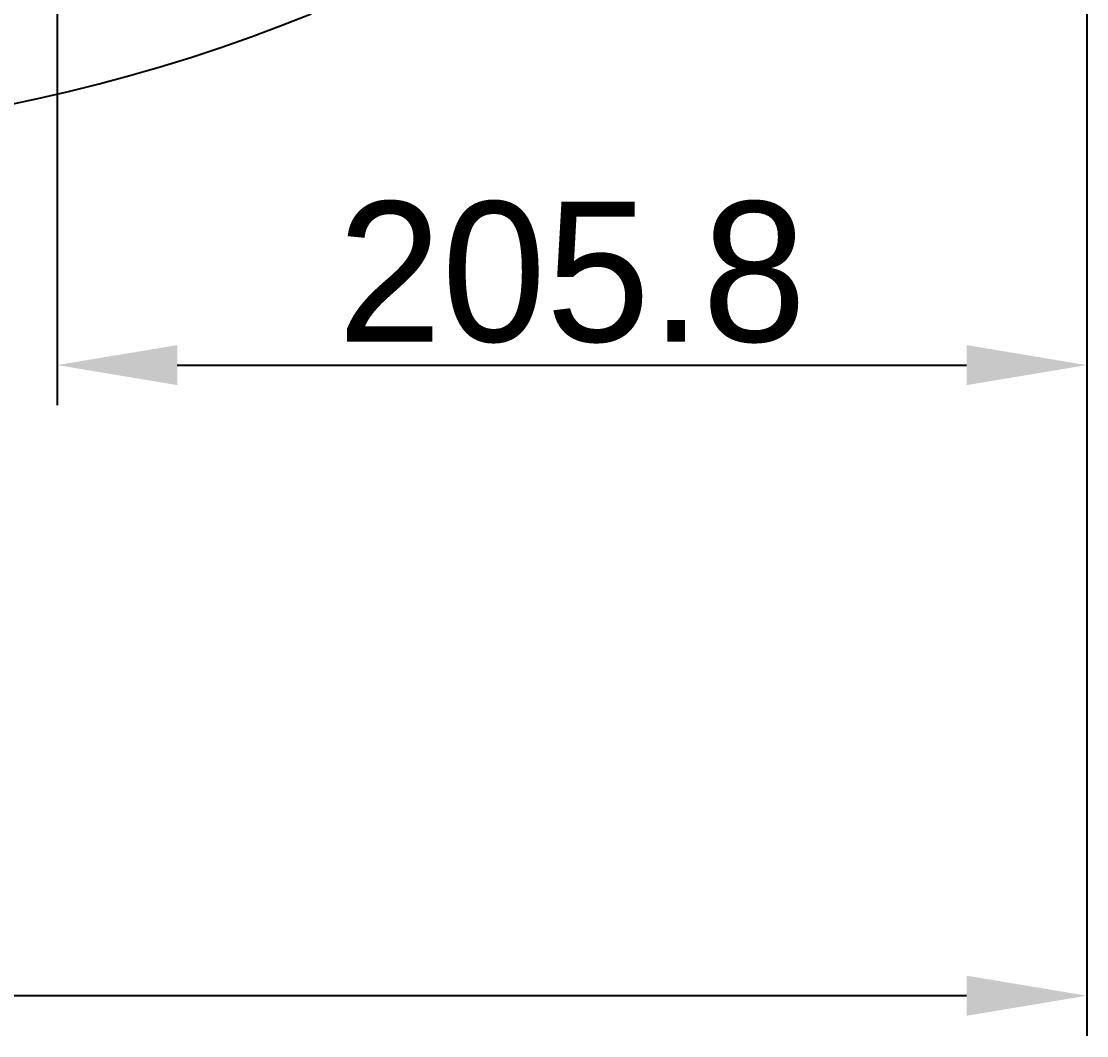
# Model space of a CAD drawing. Header units: millimetres. Extents: x 4086 to 8300, y 123 to 1549.
# Drawn here: x 7730.4 to 7783.6, y 914.8 to 965.5 of the extents above; entities that cross this region are included whole.
import ezdxf

# ---------------------------------------------------------------- set-up
doc = ezdxf.new("R2010")
doc.units = ezdxf.units.MM
doc.layers.add('尺寸标注', color=7, linetype='Continuous')
doc.layers.add('运动范围', color=7, linetype='Continuous')
doc.styles.add('思源黑', font='SourceHanSansCN-Normal.ttf')
doc.dimstyles.new('尺寸标注_1_4比例', dxfattribs={"dimtxt": 7, "dimasz": 6, "dimexe": 2, "dimexo": 1.5, "dimgap": 1, "dimtad": 1, "dimdec": 1, "dimlfac": 4, "dimdsep": 46, "dimtxsty": '思源黑', "dimcen": 0.09, "dimadec": 0, "dimazin": 0, "dimtp": 0.01, "dimtm": 0.01, "dimtfac": 1, "dimtdec": 1, "dimtofl": 0, "dimtmove": 0, "dimatfit": 3, "dimfxl": 1, "dimtolj": 1, "dimarcsym": 0})

# ---------------------------------------------------------------- blocks, each defined once
blk = doc.blocks.new('*D788')
at = {"layer": 'Defpoints', "color": 0}
for p in [(7603.046, 1103.555), (7783.633, 1008.427), (7603.046, 916.786)]:
    blk.add_point(p, dxfattribs=at)
at = {"layer": '尺寸标注', "color": 0, "lineweight": -2}
for p, q in [((7603.046, 1102.055), (7603.046, 914.786)), ((7783.633, 1006.927), (7783.633, 914.786)), ((7777.633, 916.786), (7609.046, 916.786))]:
    blk.add_line(p, q, dxfattribs=at)
at = {"layer": '尺寸标注', "color": 0}
for points in [[(7609.046, 917.786), (7609.046, 915.786), (7603.046, 916.786)], [(7777.633, 915.786), (7777.633, 917.786), (7783.633, 916.786)]]:
    blk.add_solid(points, dxfattribs=at)
at = {"layer": '尺寸标注', "color": 0, "insert": (7693.34, 921.415), "char_height": 7, "attachment_point": 5, "style": '思源黑'}
blk.add_mtext('\\A1;722.3', dxfattribs=at)
blk = doc.blocks.new('*D789')
at = {"layer": 'Defpoints', "color": 0}
for p in [(7732.192, 1103.555), (7783.633, 1008.427), (7783.633, 948.312)]:
    blk.add_point(p, dxfattribs=at)
at = {"layer": '尺寸标注', "color": 0, "lineweight": -2}
for p, q in [((7732.192, 1102.055), (7732.192, 946.312)), ((7783.633, 1006.927), (7783.633, 946.312)), ((7738.192, 948.312), (7777.633, 948.312))]:
    blk.add_line(p, q, dxfattribs=at)
at = {"layer": '尺寸标注', "color": 0}
for points in [[(7738.192, 949.312), (7738.192, 947.312), (7732.192, 948.312)], [(7777.633, 947.312), (7777.633, 949.312), (7783.633, 948.312)]]:
    blk.add_solid(points, dxfattribs=at)
at = {"layer": '尺寸标注', "color": 0, "insert": (7757.912, 952.937), "char_height": 7, "attachment_point": 5, "style": '思源黑'}
blk.add_mtext('\\A1;205.8', dxfattribs=at)
blk = doc.blocks.new('*D792')
at = {"layer": 'Defpoints', "color": 0}
for p in [(7757.805, 1016.055), (7685.955, 959.632), (7712.796, 959.632)]:
    blk.add_point(p, dxfattribs=at)
at = {"layer": '尺寸标注', "color": 0, "lineweight": -2}
for p, q in [((7756.305, 1016.055), (7683.955, 1016.055)), ((7685.955, 1010.055), (7685.955, 965.632)), ((7711.296, 959.632), (7683.955, 959.632))]:
    blk.add_line(p, q, dxfattribs=at)
at = {"layer": '尺寸标注', "color": 0}
for points in [[(7686.955, 1010.055), (7684.955, 1010.055), (7685.955, 1016.055)], [(7684.955, 965.632), (7686.955, 965.632), (7685.955, 959.632)]]:
    blk.add_solid(points, dxfattribs=at)
at = {"layer": '尺寸标注', "color": 0, "insert": (7681.33, 987.843), "char_height": 7, "attachment_point": 5, "rotation": 90, "style": '思源黑'}
blk.add_mtext('\\A1;225.7', dxfattribs=at)
blk = doc.blocks.new('*D793')
at = {"layer": 'Defpoints', "color": 0}
for p in [(7771.133, 1271.641), (7552.914, 959.632), (7712.796, 959.632)]:
    blk.add_point(p, dxfattribs=at)
at = {"layer": '尺寸标注', "color": 0, "lineweight": -2}
for p, q in [((7769.633, 1271.641), (7550.914, 1271.641)), ((7552.914, 1265.641), (7552.914, 965.632)), ((7711.296, 959.632), (7550.914, 959.632))]:
    blk.add_line(p, q, dxfattribs=at)
at = {"layer": '尺寸标注', "color": 0}
for points in [[(7553.914, 1265.641), (7551.914, 1265.641), (7552.914, 1271.641)], [(7551.914, 965.632), (7553.914, 965.632), (7552.914, 959.632)]]:
    blk.add_solid(points, dxfattribs=at)
at = {"layer": '尺寸标注', "color": 0, "insert": (7548.289, 1115.636), "char_height": 7, "attachment_point": 5, "rotation": 90, "style": '思源黑'}
blk.add_mtext('\\A1;1248', dxfattribs=at)

msp = doc.modelspace()

# ---------------------------------------------------------------- linework, layer by layer
at = {"layer": '运动范围'}
msp.add_arc((7712.7964, 1045.2183), 85.5862, 225, 292.01816, dxfattribs=at)

# ---------------------------------------------------------------- dimensions: what is measured, and where the dimension line sits
at = {"layer": '尺寸标注'}
for base, p1, picture, middle in [((7552.9138, 959.6321), (7771.1327, 1271.6408), '*D793', (7552.9138, 1115.6364)), ((7685.9547, 959.6321), (7757.8048, 1016.0546), '*D792', (7685.9547, 987.8433))]:
    dim = msp.add_linear_dim(base=base, p1=p1, p2=(7712.7964, 959.6321), angle=90, dimstyle='尺寸标注_1_4比例', dxfattribs=at)
    dim.commit()
    dim.dimension.update_dxf_attribs({"geometry": picture, "text_midpoint": middle, "dimtype": 160})
dim = msp.add_linear_dim(base=(7603.0465, 916.7862), p1=(7783.6327, 1008.4271), p2=(7603.0465, 1103.5546), dimstyle='尺寸标注_1_4比例', dxfattribs=at)
dim.commit()
dim.dimension.update_dxf_attribs({"geometry": '*D788', "text_midpoint": (7693.3396, 916.7862), "dimtype": 160})
dim = msp.add_linear_dim(base=(7783.6327, 948.3125), p1=(7732.1918, 1103.5546), p2=(7783.6327, 1008.4271), dimstyle='尺寸标注_1_4比例', dxfattribs=at)
dim.commit()
dim.dimension.update_dxf_attribs({"geometry": '*D789', "text_midpoint": (7757.9122, 952.9368)})

doc.saveas('drawing.dxf')
